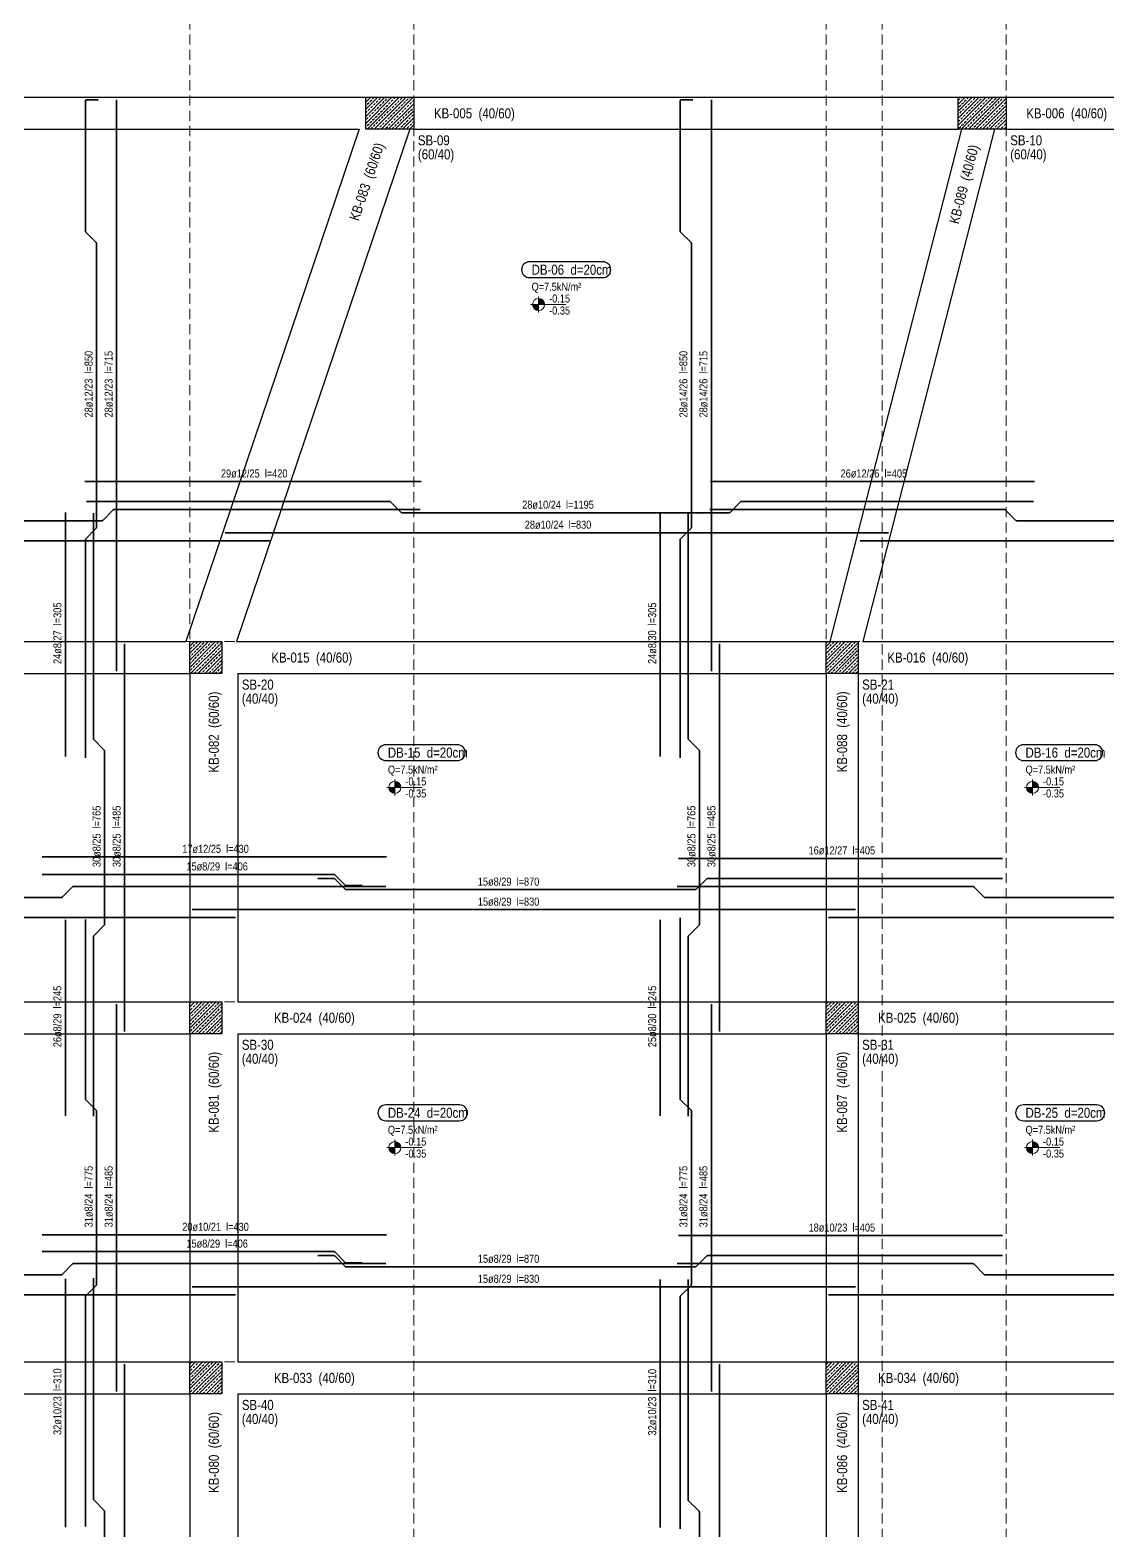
# Model space of a CAD drawing. Header units: millimetres. Extents: x 2275 to 9269, y 491 to 7321.
# Drawn here: x 3646 to 4992, y 3570 to 5445 of the extents above; entities that cross this region are included whole.
import ezdxf
from ezdxf.enums import TextEntityAlignment as Align

# ---------------------------------------------------------------- set-up
doc = ezdxf.new("R2010")
doc.units = ezdxf.units.MM
doc.linetypes.add('DASHED', pattern=[19.05, 12.7, -6.35])
for name, color, linetype, lineweight in [('AKS CIZGISI (BEYKENT)', 252, 'DASHED', 20), ('DONATI (BEYKENT)', 4, 'Continuous', 35), ('DONATI YAZISI (BEYKENT)', 3, 'Continuous', 20), ('DOSEME ISMI (BEYKENT)', 9, 'Continuous', 20), ('DOSEME PAFTA (BEYKENT)', 3, 'Continuous', 20), ('KIRIS (BEYKENT)', 2, 'Continuous', 30), ('KIRIS ISMI (BEYKENT)', 40, 'Continuous', 20), ('KOLON (BEYKENT)', 3, 'Continuous', 30), ('KOLON ISMI (BEYKENT)', 91, 'Continuous', 20), ('KOT CIZGI (BEYKENT)', 120, 'Continuous', 20), ('KOT YAZI (BEYKENT)', 7, 'Continuous', 20), ('LGP_SLAB', 6, 'Continuous', 30), ('TARAMA (BEYKENT)', 252, 'Continuous', 25), ('YAZI (BEYKENT)', 140, 'Continuous', 20)]:
    doc.layers.add(name, color=color, linetype=linetype, lineweight=lineweight)
doc.styles.add('DONATI YAZISI (BEYKENT)', font='')
doc.styles.add('KOT (BEYKENT)', font='')
doc.styles.add('stastyle', font='RomanSTA.ttf')
doc.styles.add('YAZI (BEYKENT)', font='')
doc.styles.get('DONATI YAZISI (BEYKENT)').set_extended_font_data('Bahnschrift Light Condensed')
doc.styles.get('KOT (BEYKENT)').set_extended_font_data('Bahnschrift Light Condensed')
doc.styles.get('YAZI (BEYKENT)').set_extended_font_data('Bahnschrift Light Condensed')
pattern_1 = [(45, (979.0016, 2596.1246), (-4.419417, 4.419417), []), (45, (983.421, 2596.1246), (-4.419417, 4.419417), [3.125, -1.5625])]

msp = doc.modelspace()

# ---------------------------------------------------------------- hatches: boundary and pattern name
at = {"layer": 'KOT CIZGI (BEYKENT)'}
h = msp.add_hatch(color=256, dxfattribs=at)
h.dxf.hatch_style = 1
h.paths.add_polyline_path([(4281.02, 5102.54), (4273.52, 5102.54, 0.4142136), (4281.02, 5095.04)])
h = msp.add_hatch(color=256, dxfattribs=at)
h.dxf.hatch_style = 1
h.paths.add_polyline_path([(4281.02, 5110.04), (4281.02, 5102.54), (4288.52, 5102.54, 0.4142136)])
h = msp.add_hatch(color=256, dxfattribs=at)
h.dxf.hatch_style = 1
h.paths.add_polyline_path([(4101.46, 4506.71), (4101.46, 4499.21), (4108.96, 4499.21, 0.4142136)])
h = msp.add_hatch(color=256, dxfattribs=at)
h.dxf.hatch_style = 1
h.paths.add_polyline_path([(4898.13, 4506.71), (4898.13, 4499.21), (4905.63, 4499.21, 0.4142136)])
h = msp.add_hatch(color=256, dxfattribs=at)
h.dxf.hatch_style = 1
h.paths.add_polyline_path([(4101.46, 4499.21), (4093.96, 4499.21, 0.4142136), (4101.46, 4491.71)])
h = msp.add_hatch(color=256, dxfattribs=at)
h.dxf.hatch_style = 1
h.paths.add_polyline_path([(4898.13, 4499.21), (4890.63, 4499.21, 0.4142136), (4898.13, 4491.71)])
h = msp.add_hatch(color=256, dxfattribs=at)
h.dxf.hatch_style = 1
h.paths.add_polyline_path([(4101.46, 4056.71), (4101.46, 4049.21), (4108.96, 4049.21, 0.4142136)])
h = msp.add_hatch(color=256, dxfattribs=at)
h.dxf.hatch_style = 1
h.paths.add_polyline_path([(4898.13, 4056.71), (4898.13, 4049.21), (4905.63, 4049.21, 0.4142136)])
h = msp.add_hatch(color=256, dxfattribs=at)
h.dxf.hatch_style = 1
h.paths.add_polyline_path([(4101.46, 4049.21), (4093.96, 4049.21, 0.4142136), (4101.46, 4041.71)])
h = msp.add_hatch(color=256, dxfattribs=at)
h.dxf.hatch_style = 1
h.paths.add_polyline_path([(4898.13, 4049.21), (4890.63, 4049.21, 0.4142136), (4898.13, 4041.71)])
at = {"layer": 'TARAMA (BEYKENT)'}
h = msp.add_hatch(dxfattribs=at)
h.set_pattern_fill('ANSI33', color=256, style=0, pattern_type=0)
h.set_pattern_definition(pattern_1)
h.paths.add_polyline_path([(4065.23, 5361.42), (4125.23, 5361.42), (4125.23, 5321.42), (4065.23, 5321.42)], flags=0)
h = msp.add_hatch(dxfattribs=at)
h.set_pattern_fill('ANSI33', color=256, style=0, pattern_type=0)
h.set_pattern_definition(pattern_1)
h.paths.add_polyline_path([(4805.31, 5361.42), (4865.31, 5361.42), (4865.31, 5321.42), (4805.31, 5321.42)], flags=0)
h = msp.add_hatch(dxfattribs=at)
h.set_pattern_fill('ANSI33', color=256, style=0, pattern_type=0)
h.set_pattern_definition(pattern_1)
h.paths.add_polyline_path([(3845.23, 4681.42), (3885.23, 4681.42), (3885.23, 4641.42), (3845.23, 4641.42)], flags=0)
h = msp.add_hatch(dxfattribs=at)
h.set_pattern_fill('ANSI33', color=256, style=0, pattern_type=0)
h.set_pattern_definition(pattern_1)
h.paths.add_polyline_path([(4640.31, 4681.42), (4680.31, 4681.42), (4680.31, 4641.42), (4640.31, 4641.42)], flags=0)
h = msp.add_hatch(dxfattribs=at)
h.set_pattern_fill('ANSI33', color=256, style=0, pattern_type=0)
h.set_pattern_definition(pattern_1)
h.paths.add_polyline_path([(3845.26, 4231.42), (3885.26, 4231.42), (3885.26, 4191.42), (3845.26, 4191.42)], flags=0)
h = msp.add_hatch(dxfattribs=at)
h.set_pattern_fill('ANSI33', color=256, style=0, pattern_type=0)
h.set_pattern_definition(pattern_1)
h.paths.add_polyline_path([(4640.26, 4231.42), (4680.26, 4231.42), (4680.26, 4191.42), (4640.26, 4191.42)], flags=0)
h = msp.add_hatch(dxfattribs=at)
h.set_pattern_fill('ANSI33', color=256, style=0, pattern_type=0)
h.set_pattern_definition(pattern_1)
h.paths.add_polyline_path([(3845.26, 3781.42), (3885.26, 3781.42), (3885.26, 3741.42), (3845.26, 3741.42)], flags=0)
h = msp.add_hatch(dxfattribs=at)
h.set_pattern_fill('ANSI33', color=256, style=0, pattern_type=0)
h.set_pattern_definition(pattern_1)
h.paths.add_polyline_path([(4640.26, 3781.42), (4680.26, 3781.42), (4680.26, 3741.42), (4640.26, 3741.42)], flags=0)

# ---------------------------------------------------------------- linework, layer by layer
at = {"layer": 'AKS CIZGISI (BEYKENT)'}
for p, q in [((3845.26, 531.42), (3845.26, 7086.42)), ((4125.26, 531.42), (4125.26, 7086.42)), ((4640.26, 531.42), (4640.26, 7086.42)), ((4710.26, 531.42), (4710.26, 7086.42)), ((4865.26, 531.42), (4865.26, 7086.42)), ((2555.26, 5361.42), (9225.26, 5361.42)), ((2555.26, 4681.42), (9225.26, 4681.42)), ((2555.26, 4231.42), (9225.26, 4231.42)), ((2555.26, 3781.42), (9225.26, 3781.42))]:
    msp.add_line(p, q, dxfattribs=at)
at = {"layer": 'DONATI (BEYKENT)'}
for points in [[(3714.84, 4536.02), (3714.84, 4808.8, -0.1989124), (3715.28, 4809.86), (3728.4, 4822.98, 0.1989124), (3728.84, 4824.04), (3728.84, 5178.8, 0.1989124), (3728.4, 5179.86), (3715.28, 5192.98, -0.1989124), (3714.84, 5194.04), (3714.84, 5356.92, -0.4142136), (3716.34, 5358.42), (3730.84, 5358.42)], [(4457.96, 4536.02), (4457.96, 4808.8, -0.1989124), (4458.4, 4809.86), (4471.52, 4822.98, 0.1989124), (4471.96, 4824.04), (4471.96, 5178.8, 0.1989124), (4471.52, 5179.86), (4458.4, 5192.98, -0.1989124), (4457.96, 5194.04), (4457.96, 5356.92, -0.4142136), (4459.46, 5358.42), (4473.96, 5358.42)], [(3064.89, 4846.44), (3340.94, 4846.44, -0.1989124), (3342, 4846.01), (3355.13, 4832.88, 0.1989124), (3356.19, 4832.44), (3735.55, 4832.44, 0.1989124), (3736.61, 4832.88), (3749.73, 4846.01, -0.1989124), (3750.79, 4846.44), (4133.29, 4846.44)], [(3716.04, 4856.44), (4095.1, 4856.44, -0.1989124), (4096.16, 4856.01), (4109.28, 4842.88, 0.1989124), (4110.34, 4842.44), (4519.13, 4842.44, 0.1989124), (4520.19, 4842.88), (4533.31, 4856.01, -0.1989124), (4534.38, 4856.44), (4899.43, 4856.44)], [(3724.84, 4088.47), (3724.84, 4312.8, -0.1989124), (3725.28, 4313.86), (3738.4, 4326.98, 0.1989124), (3738.84, 4328.04), (3738.84, 4544.8, 0.1989124), (3738.4, 4545.86), (3725.28, 4558.98, -0.1989124), (3724.84, 4560.04), (3724.84, 4841.87)], [(4467.96, 4088.47), (4467.96, 4312.8, -0.1989124), (4468.4, 4313.86), (4481.52, 4326.98, 0.1989124), (4481.96, 4328.04), (4481.96, 4544.8, 0.1989124), (4481.52, 4545.86), (4468.4, 4558.98, -0.1989124), (4467.96, 4560.04), (4467.96, 4841.87)], [(4495.15, 4846.44), (4863.07, 4846.44, -0.1989124), (4864.13, 4846.01), (4877.26, 4832.88, 0.1989124), (4878.32, 4832.44), (5276.95, 4832.44, 0.1989124), (5278.01, 4832.88), (5291.13, 4846.01, -0.1989124), (5292.19, 4846.44), (5648.56, 4846.44)], [(3660.84, 4390.51), (4025.32, 4390.51, -0.1989124), (4026.38, 4390.07), (4039.5, 4376.95, 0.1989124), (4040.56, 4376.51), (4060.56, 4376.51)], [(3001.65, 4375.51), (3260.57, 4375.51, -0.1989124), (3261.63, 4375.07), (3274.75, 4361.95, 0.1989124), (3275.81, 4361.51), (3684.56, 4361.51, 0.1989124), (3685.62, 4361.95), (3698.75, 4375.07, -0.1989124), (3699.81, 4375.51), (4090.05, 4375.51)], [(4005.32, 4385.51), (4025.32, 4385.51, -0.1989124), (4026.38, 4385.07), (4039.5, 4371.95, 0.1989124), (4040.56, 4371.51), (4477.05, 4371.51, 0.1989124), (4478.11, 4371.95), (4491.23, 4385.07, -0.1989124), (4492.29, 4385.51), (4860.84, 4385.51)], [(4454.2, 4375.51), (4823.6, 4375.51, -0.1989124), (4824.66, 4375.07), (4837.78, 4361.95, 0.1989124), (4838.84, 4361.51), (5241.69, 4361.51, 0.1989124), (5242.75, 4361.95), (5255.87, 4375.07, -0.1989124), (5256.93, 4375.51), (5622.6, 4375.51)], [(3714.84, 3575.95), (3714.84, 3862.8, -0.1989124), (3715.28, 3863.86), (3728.4, 3876.98, 0.1989124), (3728.84, 3878.04), (3728.84, 4094.8, 0.1989124), (3728.4, 4095.86), (3715.28, 4108.98, -0.1989124), (3714.84, 4110.04), (3714.84, 4334.34)], [(4457.96, 3572.85), (4457.96, 3862.8, -0.1989124), (4458.4, 3863.86), (4471.52, 3876.98, 0.1989124), (4471.96, 3878.04), (4471.96, 4094.8, 0.1989124), (4471.52, 4095.86), (4458.4, 4108.98, -0.1989124), (4457.96, 4110.04), (4457.96, 4336.25)], [(3001.64, 3904.26), (3260.56, 3904.26, -0.1989124), (3261.62, 3903.82), (3274.74, 3890.7, 0.1989124), (3275.8, 3890.26), (3684.55, 3890.26, 0.1989124), (3685.61, 3890.7), (3698.73, 3903.82, -0.1989124), (3699.79, 3904.26), (4090.04, 3904.26)], [(3660.84, 3919.26), (4025.32, 3919.26, -0.1989124), (4026.38, 3918.82), (4039.5, 3905.7, 0.1989124), (4040.56, 3905.26), (4060.56, 3905.26)], [(4005.32, 3914.26), (4025.32, 3914.26, -0.1989124), (4026.38, 3913.82), (4039.5, 3900.7, 0.1989124), (4040.56, 3900.26), (4477.05, 3900.26, 0.1989124), (4478.11, 3900.7), (4491.23, 3913.82, -0.1989124), (4492.29, 3914.26), (4860.84, 3914.26)], [(4454.19, 3904.26), (4823.6, 3904.26, -0.1989124), (4824.66, 3903.82), (4837.78, 3890.7, 0.1989124), (4838.84, 3890.26), (5241.69, 3890.26, 0.1989124), (5242.75, 3890.7), (5255.87, 3903.82, -0.1989124), (5256.93, 3904.26), (5622.59, 3904.26)], [(3724.84, 2847.73), (3724.84, 3212.62, -0.1989124), (3725.28, 3213.68), (3738.4, 3226.8, 0.1989124), (3738.84, 3227.86), (3738.84, 3594.76, 0.1989124), (3738.4, 3595.82), (3725.28, 3608.94, -0.1989124), (3724.84, 3610), (3724.84, 3886.14)], [(4467.96, 2845.97), (4467.96, 3208.8, -0.1989124), (4468.4, 3209.86), (4481.52, 3222.98, 0.1989124), (4481.96, 3224.04), (4481.96, 3593.8, 0.1989124), (4481.52, 3594.86), (4468.4, 3607.98, -0.1989124), (4467.96, 3609.04), (4467.96, 3884.37)]]:
    msp.add_lwpolyline(points, format="xyb", dxfattribs=at)
for points in [[(3753.84, 4644.42), (3753.84, 5358.42)], [(4496.96, 4644.42), (4496.96, 5358.42)], [(3714.17, 4881.44), (4134.17, 4881.44)], [(4495.8, 4881.44), (4900.8, 4881.44)], [(3689.84, 4537.67), (3689.84, 4842.67)], [(4432.96, 4537.67), (4432.96, 4842.67)], [(3162.55, 4807.44), (3946.71, 4807.44)], [(3889.37, 4817.44), (4718.07, 4817.44)], [(4682.77, 4807.44), (5472.16, 4807.44)], [(3763.84, 4194.42), (3763.84, 4678.42)], [(4506.96, 4194.42), (4506.96, 4678.42)], [(3660.84, 4412.51), (4090.84, 4412.51)], [(4455.85, 4410.51), (4860.84, 4410.51)], [(3078.19, 4336.51), (3902.26, 4336.51)], [(3689.84, 4088.92), (3689.84, 4333.92)], [(3848.18, 4346.51), (4677.19, 4346.5)], [(4432.96, 4088.92), (4432.96, 4333.92)], [(4643.19, 4336.51), (5437.34, 4336.51)], [(3753.84, 3744.42), (3753.84, 4228.42)], [(4496.96, 3744.42), (4496.96, 4228.42)], [(3660.83, 3940.26), (4090.83, 3940.26)], [(4455.83, 3939.26), (4860.83, 3939.26)], [(3689.84, 3575.15), (3689.84, 3885.14)], [(4432.96, 3574.55), (4432.96, 3884.55)], [(3078.16, 3865.26), (3902.26, 3865.26)], [(3848.16, 3875.26), (4677.19, 3875.25)], [(4643.16, 3865.26), (5437.34, 3865.26)], [(3763.84, 3024.12), (3763.84, 3778.42)], [(4506.96, 3019.42), (4506.96, 3778.42)]]:
    msp.add_lwpolyline(points, dxfattribs=at)
at = {"layer": 'DOSEME PAFTA (BEYKENT)', "lineweight": -3}
for points in [[(4269.68, 5136.1), (4361.36, 5136.1, 1), (4361.36, 5155.88), (4269.68, 5155.88, 1)], [(4090.12, 4532.77), (4179.61, 4532.77, 1), (4179.61, 4552.55), (4090.12, 4552.55, 1)], [(4886.79, 4532.77), (4975.9, 4532.77, 1), (4975.9, 4552.55), (4886.79, 4552.55, 1)], [(4090.12, 4082.77), (4182.35, 4082.77, 1), (4182.35, 4102.55), (4090.12, 4102.55, 1)], [(4886.79, 4082.77), (4978.59, 4082.77, 1), (4978.59, 4102.55), (4886.79, 4102.55, 1)]]:
    msp.add_lwpolyline(points, format="xyb", close=True, dxfattribs=at)
at = {"layer": 'KIRIS (BEYKENT)'}
for p, q in [((3505.24, 5361.42), (4065.23, 5361.42)), ((4125.23, 5361.42), (4805.31, 5361.42)), ((4865.31, 5361.42), (5540.28, 5361.42)), ((3505.24, 5321.42), (4056.83, 5321.42)), ((4056.83, 5321.42), (3840.36, 4681.42)), ((4120.17, 5321.42), (3903.7, 4681.42)), ((4125.23, 5321.42), (4805.31, 5321.42)), ((4809.49, 5321.52), (4644.79, 4681.52)), ((4850.77, 5321.42), (4686.06, 4681.42)), ((4865.31, 5321.42), (5540.28, 5321.42)), ((3129.35, 4681.42), (3840.36, 4681.42)), ((3903.7, 4681.42), (4640.31, 4681.42)), ((4686.06, 4681.42), (5400.28, 4681.42)), ((3115.26, 4641.42), (3845.23, 4641.42)), ((3845.23, 4641.52), (3845.16, 4231.52)), ((3905.26, 4641.42), (4640.26, 4641.42)), ((3905.26, 4641.42), (3905.26, 4231.42)), ((4640.26, 4641.42), (4640.16, 4231.52)), ((4680.26, 4641.52), (4680.16, 4231.52)), ((4680.31, 4641.42), (5400.26, 4641.42)), ((3115.16, 4231.42), (3845.16, 4231.42)), ((3905.26, 4231.42), (4640.16, 4231.42)), ((4680.16, 4231.42), (5400.36, 4231.42)), ((3115.26, 4191.42), (3845.16, 4191.42)), ((3845.16, 4191.52), (3845.16, 3781.52)), ((3905.26, 4191.42), (4640.16, 4191.42)), ((3905.26, 4191.42), (3905.26, 3781.42)), ((4640.16, 4191.52), (4640.16, 3781.52)), ((4680.26, 4191.42), (4680.16, 3781.52)), ((4680.26, 4191.42), (5400.26, 4191.42)), ((3115.16, 3781.42), (3845.16, 3781.42)), ((3905.26, 3781.42), (4640.16, 3781.42)), ((4680.16, 3781.42), (5400.36, 3781.42)), ((3115.26, 3741.42), (3845.16, 3741.42)), ((3845.16, 3741.52), (3845.16, 3076.52)), ((3905.26, 3741.42), (4640.16, 3741.42)), ((3905.26, 3741.42), (3905.26, 3076.42)), ((4640.16, 3741.52), (4640.16, 3076.52)), ((4680.26, 3741.42), (4680.16, 3076.52)), ((4680.26, 3741.42), (5400.26, 3741.42))]:
    msp.add_line(p, q, dxfattribs=at)
at = {"layer": 'KOLON (BEYKENT)'}
for points in [[(4065.23, 5361.42), (4125.23, 5361.42), (4125.23, 5321.42), (4065.23, 5321.42)], [(4805.31, 5361.42), (4865.31, 5361.42), (4865.31, 5321.42), (4805.31, 5321.42)], [(3845.23, 4681.42), (3885.23, 4681.42), (3885.23, 4641.42), (3845.23, 4641.42)], [(4640.31, 4681.42), (4680.31, 4681.42), (4680.31, 4641.42), (4640.31, 4641.42)], [(3845.26, 4231.42), (3885.26, 4231.42), (3885.26, 4191.42), (3845.26, 4191.42)], [(4640.26, 4231.42), (4680.26, 4231.42), (4680.26, 4191.42), (4640.26, 4191.42)], [(3845.26, 3781.42), (3885.26, 3781.42), (3885.26, 3741.42), (3845.26, 3741.42)], [(4640.26, 3781.42), (4680.26, 3781.42), (4680.26, 3741.42), (4640.26, 3741.42)]]:
    msp.add_lwpolyline(points, close=True, dxfattribs=at)
at = {"layer": 'KOT CIZGI (BEYKENT)'}
for p, q in [((4271.02, 5102.54), (4315.04, 5102.54)), ((4281.02, 5112.54), (4281.02, 5092.54)), ((4101.46, 4509.21), (4101.46, 4489.21)), ((4898.13, 4509.21), (4898.13, 4489.21)), ((4091.46, 4499.21), (4135.49, 4499.21)), ((4888.13, 4499.21), (4932.15, 4499.21)), ((4101.46, 4059.21), (4101.46, 4039.21)), ((4898.13, 4059.21), (4898.13, 4039.21)), ((4091.46, 4049.21), (4135.49, 4049.21)), ((4888.13, 4049.21), (4932.15, 4049.21))]:
    msp.add_line(p, q, dxfattribs=at)
for centre in [(4281.02, 5102.54), (4101.46, 4499.21), (4898.13, 4499.21), (4101.46, 4049.21), (4898.13, 4049.21)]:
    msp.add_circle(centre, 7.5, dxfattribs=at)

# ---------------------------------------------------------------- texts
at = {"layer": 'DONATI YAZISI (BEYKENT)', "style": 'DONATI YAZISI (BEYKENT)'}
for s, p in [(' 28ø12/23  l=850', (3718.84, 5001.42)), (' 28ø12/23  l=715', (3743.84, 5001.42)), (' 28ø14/26  l=850', (4461.96, 5001.42)), (' 28ø14/26  l=715', (4486.96, 5001.42)), (' 24ø8/27  l=305', (3679.84, 4690.17)), (' 24ø8/30  l=305', (4422.96, 4690.17)), (' 30ø8/25  l=765', (3728.84, 4436.42)), (' 30ø8/25  l=485', (3753.84, 4436.42)), (' 30ø8/25  l=765', (4471.96, 4436.42)), (' 30ø8/25  l=485', (4496.96, 4436.42)), (' 26ø8/29  l=245', (3679.84, 4211.42)), (' 25ø8/30  l=245', (4422.96, 4211.42)), (' 31ø8/24  l=775', (3718.84, 3986.42)), (' 31ø8/24  l=485', (3743.84, 3986.42)), (' 31ø8/24  l=775', (4461.96, 3986.42)), (' 31ø8/24  l=485', (4486.96, 3986.42)), (' 32ø10/23  l=310', (3679.84, 3730.14)), (' 32ø10/23  l=310', (4422.96, 3729.55))]:
    msp.add_text(s, height=10, rotation=90, dxfattribs=at).set_placement(p, align=Align.MIDDLE_CENTER)
for s, p in [(' 29ø12/25  l=420', (3924.17, 4891.44)), (' 26ø12/26  l=405', (4698.3, 4891.44)), (' 28ø10/24  l=1195', (4303.72, 4852.44)), (' 28ø10/24  l=830', (4303.72, 4827.44)), (' 17ø12/25  l=430', (3875.84, 4422.51)), (' 16ø12/27  l=405', (4658.34, 4420.51)), (' 15ø8/29  l=406', (3877.85, 4400.51)), (' 15ø8/29  l=870', (4241.94, 4381.51)), (' 15ø8/29  l=830', (4241.94, 4356.51)), (' 20ø10/21  l=430', (3875.83, 3950.26)), (' 18ø10/23  l=405', (4658.33, 3949.26)), (' 15ø8/29  l=406', (3877.85, 3929.26)), (' 15ø8/29  l=870', (4241.94, 3910.26)), (' 15ø8/29  l=830', (4241.94, 3885.26))]:
    msp.add_text(s, height=10, dxfattribs=at).set_placement(p, align=Align.MIDDLE_CENTER)
at = {"layer": 'DOSEME ISMI (BEYKENT)', "style": 'YAZI (BEYKENT)'}
for s, p in [('DB-06  d=20cm', (4272.32, 5139.75)), ('DB-15  d=20cm', (4092.76, 4536.42)), ('DB-16  d=20cm', (4889.43, 4536.42)), ('DB-24  d=20cm', (4092.76, 4086.42)), ('DB-25  d=20cm', (4889.43, 4086.42))]:
    msp.add_text(s, height=12.5, dxfattribs=at).set_placement(p)
at = {"layer": 'KIRIS ISMI (BEYKENT)', "style": 'YAZI (BEYKENT)'}
for s, p in [('KB-005  (40/60)', (4150.26, 5335.17)), ('KB-006  (40/60)', (4890.36, 5335.17)), ('KB-015  (40/60)', (3947.17, 4655.17)), ('KB-016  (40/60)', (4716.81, 4655.17)), ('KB-024  (40/60)', (3950.36, 4205.17)), ('KB-025  (40/60)', (4705.16, 4205.17)), ('KB-033  (40/60)', (3950.36, 3755.17)), ('KB-034  (40/60)', (4705.16, 3755.17))]:
    msp.add_text(s, height=12.5, dxfattribs=at).set_placement(p)
for s, rotation, p in [('KB-083  (60/60)', 71.31268, (4056.1, 5206.11)), ('KB-089  (40/60)', 75.56799, (4805.93, 5202.33)), ('KB-082  (60/60)', 90, (3881.52, 4517.79)), ('KB-088  (40/60)', 90, (4666.52, 4518.05)), ('KB-081  (60/60)', 90, (3881.52, 4067.83)), ('KB-087  (40/60)', 90, (4666.52, 4067.86)), ('KB-080  (60/60)', 90, (3881.52, 3617.8)), ('KB-086  (40/60)', 90, (4666.52, 3617.81))]:
    msp.add_text(s, height=12.5, rotation=rotation, dxfattribs=at).set_placement(p)
at = {"layer": 'KOLON ISMI (BEYKENT)', "style": 'YAZI (BEYKENT)'}
for s, p in [('SB-09', (4130.23, 5301.42)), ('SB-10', (4870.31, 5301.42)), ('(60/40)', (4130.23, 5283.92)), ('(60/40)', (4870.31, 5283.92)), ('SB-20', (3910.26, 4621.42)), ('SB-21', (4685.31, 4621.42)), ('(40/40)', (3910.26, 4603.92)), ('(40/40)', (4685.31, 4603.92)), ('SB-30', (3910.26, 4171.42)), ('SB-31', (4685.26, 4171.42)), ('(40/40)', (3910.26, 4153.92)), ('(40/40)', (4685.26, 4153.92)), ('SB-40', (3910.26, 3721.42)), ('SB-41', (4685.26, 3721.42)), ('(40/40)', (3910.26, 3703.92)), ('(40/40)', (4685.26, 3703.92))]:
    msp.add_text(s, height=12.5, dxfattribs=at).set_placement(p)
at = {"layer": 'KOT YAZI (BEYKENT)', "style": 'KOT (BEYKENT)'}
for s, p in [(' -0.15', (4291.02, 5105.04)), (' -0.35', (4291.02, 5090.04)), (' -0.15', (4111.46, 4501.71)), (' -0.15', (4908.13, 4501.71)), (' -0.35', (4111.46, 4486.71)), (' -0.35', (4908.13, 4486.71)), (' -0.15', (4111.46, 4051.71)), (' -0.15', (4908.13, 4051.71)), (' -0.35', (4111.46, 4036.71)), (' -0.35', (4908.13, 4036.71))]:
    msp.add_text(s, height=10, dxfattribs=at).set_placement(p)
at = {"layer": 'LGP_SLAB', "style": 'stastyle'}
for s, p in [('& 1-.2- 1- 7.333188- 6.914845', (4660.31, 4749.84)), ('& 1-.2- 1- 6.257254- 7.261662', (3859.55, 4728.79)), ('& 1-.2- 1- 4.5- 0', (3777.84, 4644.42)), ('& 1-.2- 1- 4.5- 0', (4585.24, 4644.42)), ('& 1-.2- 1- 7.950001- 7.600001', (4643.26, 4301.42)), ('& 1-.2- 1- 7.7- 8', (3848.26, 4281.42)), ('& 1-.2- 1- 4.5- 6.8', (3775.26, 4194.41)), ('& 1-.2- 1- 4.5- 6.8', (4570.26, 4194.41)), ('& 1-.2- 1- 7.950001- 7.600001', (4643.26, 3851.42)), ('& 1-.2- 1- 7.7- 8', (3848.26, 3831.42)), ('& 1-.2- 1- 7.240233- 4.5', (3795.26, 3744.42)), ('& 1-.2- 1- 7.049999- 4.5', (4590.26, 3744.42))]:
    msp.add_text(s, height=0.0005, dxfattribs=at).set_placement(p)
at = {"layer": 'YAZI (BEYKENT)', "style": 'YAZI (BEYKENT)'}
for p in [(4272.32, 5119.75), (4092.76, 4516.42), (4889.43, 4516.42), (4092.76, 4066.42), (4889.43, 4066.42)]:
    msp.add_text('Q=7.5kN/m²', height=10, dxfattribs=at).set_placement(p)

doc.saveas('drawing.dxf')
